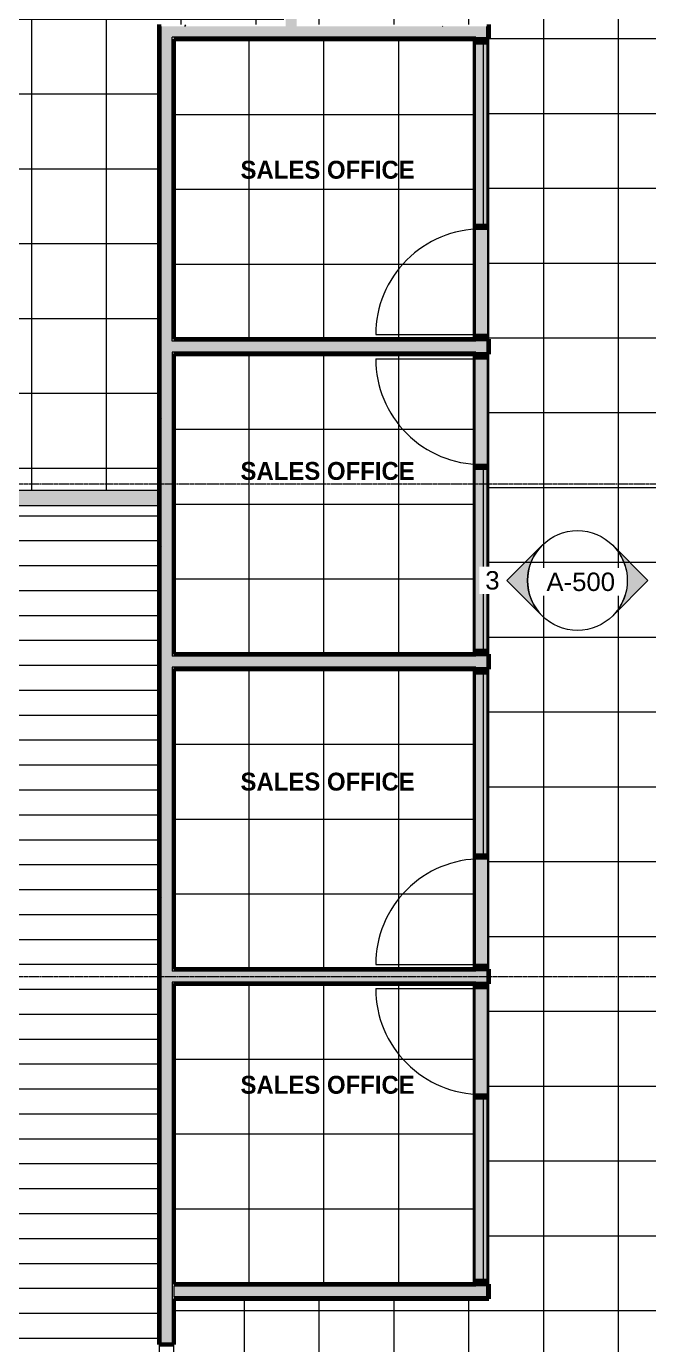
# Model space of a CAD drawing. Header units: inches. Extents: x 127 to 2210, y -1631 to -47.
# Drawn here: x 1138.4 to 1338.1, y -1286.4 to -863.6 of the extents above; entities that cross this region are included whole.
import ezdxf

# ---------------------------------------------------------------- set-up
doc = ezdxf.new("R2010")
doc.units = ezdxf.units.IN
doc.header["$MEASUREMENT"] = 0
doc.linetypes.add('Grid Line 1_2_', pattern=[0.875, 0.5, -0.125, 0.125, -0.125])
for name, color, linetype, lineweight in [('A-AREA-IDEN', 2, 'Continuous', 9), ('A-CLNG-PATT', 13, 'Continuous', 18), ('A-DOOR', 31, 'Continuous', 18), ('A-GLAZ-CURT', 52, 'Continuous', 9), ('A-GLAZ-CWMG', 51, 'Continuous', 9), ('A-ROOF-PATT', 132, 'Continuous', 18), ('A-WALL', 113, 'Continuous', 18), ('A-WALL-PATT', 111, 'Continuous', 60), ('G-ANNO-SYMB', 111, 'Continuous', 9), ('I-WALL', 2, 'Continuous', 18), ('S-GRID', 1, 'Continuous', 9)]:
    doc.layers.add(name, color=color, linetype=linetype, lineweight=lineweight)
doc.styles.add('Arial', font='arial.ttf', dxfattribs={"height": 5.901198})
doc.styles.add('Century Gothic_B', font='GOTHICB.TTF', dxfattribs={"height": 5.744479})
pattern_1 = [(0, (0, 0), (20.48, 5.12), [0.845, -14.515, 0.845, -14.515, -81.92]), (0, (0, 0), (20.48, 5.12), [-30.72, 0.845, -29.875, 0.845, -14.515, -35.84]), (0, (0, 0), (20.48, 5.12), [-76.8, 0.845, -9.395, 0.845, -24.755]), (120, (7.68, 2.56), (-14.67405, 15.1762), [0.845, -14.515, 0.845, -14.515, -81.92]), (120, (7.68, 2.56), (-14.67405, 15.1762), [-30.72, 0.845, -29.875, 0.845, -14.515, -35.84]), (120, (7.68, 2.56), (-14.67405, 15.1762), [-76.8, 0.845, -9.395, 0.845, -24.755]), (240, (10.24, 12.8), (-5.80595, -20.2962), [0.845, -14.515, 0.845, -14.515, -81.92]), (240, (10.24, 12.8), (-5.80595, -20.2962), [-30.72, 0.845, -29.875, 0.845, -14.515, -35.84]), (240, (10.24, 12.8), (-5.80595, -20.2962), [-76.8, 0.845, -9.395, 0.845, -24.755])]

# ---------------------------------------------------------------- blocks, each defined once
blk = doc.blocks.new('Open Source Metal Building_Exterior_rvt-1-REFLECTED CEILING PLAN - OFFICE ANNEX')
at = {"layer": 'A-ROOF-PATT', "lineweight": 9}
h = blk.add_hatch(dxfattribs=at)
h.set_pattern_fill('FP_33', style=0, pattern_type=2)
h.set_pattern_definition([(180, (-24239.079, 21231.977), (1e-15, 7.993), [])])
h.paths.add_polyline_path([(2105.44, -1624.02), (2105.44, -1405.9), (2045.94, -1405.9), (2045.94, -1405.96), (2042.31, -1405.96), (2042.31, -1409.46), (2045.94, -1409.46), (2045.95, -1418.21), (2046.94, -1418.21), (2046.94, -1527.65), (2045.44, -1527.65), (2045.44, -1528.21), (2046.94, -1528.21), (2046.94, -1530.21), (1709.69, -1530.21), (1709.69, -1528.09), (777.4, -1528.09), (777.4, -1529.45), (774.57, -1529.45), (774.57, -1529.32), (774.63, -1529.32), (774.63, -1529.38), (777.34, -1529.38), (777.34, -1529.25), (773.78, -1529.25), (773.78, -1529.45), (491.06, -1529.45), (491.06, -1529.25), (487.5, -1529.25), (487.5, -1529.38), (490.21, -1529.38), (490.21, -1529.32), (490.27, -1529.32), (490.27, -1529.45), (487.44, -1529.45), (487.44, -1528.09), (487.19, -1528.09), (487.19, -1530.21), (366.94, -1530.21), (366.94, -1453.21), (367.7, -1453.21), (367.7, -1450.38), (367.83, -1450.38), (367.83, -1450.44), (367.76, -1450.44), (367.76, -1453.15), (367.9, -1453.15), (367.9, -1449.59), (367.7, -1449.59), (367.7, -1128.83), (367.9, -1128.83), (367.9, -1125.33), (367.76, -1125.33), (367.76, -1127.98), (367.83, -1127.98), (367.83, -1128.04), (367.7, -1128.04), (367.7, -1019.33), (370.44, -1019.33), (370.44, -1015.83), (367.94, -1015.83), (367.94, -1004.85), (370.44, -1004.85), (370.44, -1001.35), (188.44, -1001.35), (188.44, -1624.02), (1949.7, -1624.02)], flags=0)
h.paths.add_polyline_path([(1754.36, -1525.71), (2042.44, -1525.71), (2042.44, -1418.21), (2033.56, -1418.21), (2033.56, -1347.59), (2033.06, -1347.59), (2033.06, -1506.4), (2025.56, -1506.37), (2025.56, -1347.59), (1949.31, -1347.59), (1949.31, -1376.59), (1804.69, -1376.59), (1804.69, -1506.4), (1803.12, -1506.4), (1803.12, -1507.61), (1805.94, -1507.61), (1805.94, -1508.16), (1801.8, -1508.16), (1801.31, -1508.37), (1801.11, -1508.86), (1801.11, -1516.34), (1801.31, -1516.82), (1801.8, -1517.03), (1805.94, -1517.03), (1805.94, -1517.59), (1795.94, -1517.59), (1795.94, -1517.03), (1800.08, -1517.03), (1800.56, -1516.82), (1800.77, -1516.34), (1800.77, -1508.86), (1800.56, -1508.37), (1800.08, -1508.16), (1795.94, -1508.16), (1795.94, -1507.61), (1798.62, -1507.61), (1798.62, -1506.4), (1797.19, -1506.37), (1797.19, -1456.21), (1709.69, -1456.21), (1709.69, -1525.71), (1746.75, -1525.71)], flags=0)
h.paths.add_polyline_path([(452.12, -1525.71), (487.19, -1525.71), (487.19, -1516.84), (637.54, -1516.82), (637.75, -1516.34), (637.75, -1508.86), (637.54, -1508.37), (637.05, -1508.16), (632.92, -1508.16), (632.92, -1507.61), (642.92, -1507.61), (642.92, -1508.16), (638.78, -1508.16), (638.29, -1508.37), (638.09, -1508.86), (638.09, -1516.34), (638.32, -1516.84), (895.02, -1516.82), (895.23, -1516.34), (895.23, -1508.86), (895.02, -1508.37), (894.53, -1508.16), (890.39, -1508.16), (890.39, -1507.61), (900.39, -1507.61), (900.39, -1508.16), (896.26, -1508.16), (895.77, -1508.37), (895.56, -1508.86), (895.56, -1516.34), (895.79, -1516.84), (1102.03, -1516.84), (1102.03, -1331.96), (1118.6, -1331.96), (1118.6, -1017.21), (1082.4, -1017.21), (1082.4, -1012.46), (1116.03, -1012.46), (1116.03, -975.09), (1101.28, -975.09), (1101.28, -945.09), (1116.03, -945.09), (1116.03, -933.09), (1101.28, -933.09), (1101.28, -922.59), (1090.78, -922.59), (1090.78, -907.84), (1069.4, -907.84), (1069.4, -922.59), (949.4, -922.59), (949.4, -907.84), (928.03, -907.84), (928.03, -922.59), (917.53, -922.59), (917.53, -933.09), (902.78, -933.09), (902.78, -945.09), (917.53, -945.09), (917.53, -975.09), (902.78, -975.09), (902.78, -1012.46), (934.4, -1012.46), (934.4, -1017.21), (899.14, -1017.21), (899.14, -1506.4), (891.64, -1506.37), (891.64, -1015.33), (890.39, -1015.33), (890.39, -1014.77), (891.64, -1014.77), (891.64, -1005.9), (890.39, -1005.9), (890.39, -1005.35), (891.64, -1005.35), (891.64, -962.77), (641.67, -962.77), (641.67, -1005.35), (642.92, -1005.35), (642.92, -1005.9), (641.67, -1005.9), (641.67, -1014.77), (642.92, -1014.77), (642.92, -1015.33), (641.67, -1015.33), (641.67, -1506.4), (634.17, -1506.37), (634.17, -1015.33), (632.92, -1015.33), (632.92, -1014.77), (634.17, -1014.77), (634.17, -1005.9), (632.92, -1005.9), (632.92, -1005.35), (634.17, -1005.35), (634.17, -962.77), (627.56, -962.77), (627.56, -1012.71), (481.44, -1012.71), (481.44, -1127.7), (387.19, -1127.7), (387.19, -1506.4), (379.69, -1506.37), (379.69, -1173.33), (379.19, -1173.33), (379.19, -1507.61), (388.44, -1507.61), (388.44, -1508.16), (384.3, -1508.16), (383.81, -1508.37), (383.61, -1508.86), (383.61, -1516.34), (383.81, -1516.82), (384.3, -1517.03), (388.44, -1517.03), (388.44, -1517.59), (379.19, -1517.59), (379.19, -1522.46), (371.44, -1522.46), (371.44, -1525.71), (451.12, -1525.71)], flags=0)
h.paths.add_polyline_path([(2024.31, -1517.59), (2024.31, -1517.03), (2028.45, -1517.03), (2028.94, -1516.82), (2029.14, -1516.34), (2029.14, -1508.86), (2028.94, -1508.37), (2028.45, -1508.16), (2024.31, -1508.16), (2024.31, -1507.61), (2034.31, -1507.61), (2034.31, -1508.16), (2030.17, -1508.16), (2029.68, -1508.37), (2029.48, -1508.86), (2029.48, -1516.34), (2029.68, -1516.82), (2030.17, -1517.03), (2034.31, -1517.03), (2034.31, -1517.59), (2028.45, -1517.59)], flags=0)
h.paths.add_polyline_path([(192.44, -1517.59), (192.44, -1517.03), (196.58, -1517.03), (197.06, -1516.82), (197.27, -1516.34), (197.27, -1508.86), (197.06, -1508.37), (196.58, -1508.16), (192.44, -1508.16), (192.44, -1507.61), (202.44, -1507.61), (202.44, -1508.16), (198.3, -1508.16), (197.81, -1508.37), (197.61, -1508.86), (197.61, -1516.34), (197.81, -1516.82), (198.3, -1517.03), (202.44, -1517.03), (202.44, -1517.59), (196.58, -1517.59)], flags=0)
h.paths.add_polyline_path([(382.58, -1517.03), (383.06, -1516.82), (383.27, -1516.34), (383.27, -1508.86), (383.06, -1508.37), (382.58, -1508.16), (379.19, -1508.16), (379.19, -1517.03)], flags=0)
h.paths.add_polyline_path([(1591.49, -1516.84), (1591.98, -1516.82), (1592.18, -1516.34), (1592.18, -1508.86), (1591.98, -1508.37), (1591.49, -1508.16), (1589.78, -1508.16), (1589.78, -1516.84)], flags=0)
h.paths.add_polyline_path([(1593.21, -1516.84), (1704.94, -1516.84), (1704.94, -1451.71), (1797.19, -1451.71), (1797.19, -1175.65), (1796.85, -1175.65), (1796.85, -1175.52), (1796.92, -1175.52), (1796.92, -1175.59), (1797.19, -1175.59), (1797.19, -1175.45), (1796.06, -1175.45), (1796.06, -1175.65), (1644.06, -1175.65), (1644.06, -1175.45), (1640.5, -1175.45), (1640.5, -1175.59), (1643.21, -1175.59), (1643.21, -1175.52), (1643.27, -1175.52), (1643.27, -1175.65), (1640.44, -1175.65), (1640.44, -1173.52), (1797.19, -1173.52), (1797.19, -1173.33), (1795.94, -1173.33), (1795.94, -1172.77), (1797.19, -1172.77), (1797.19, -1163.9), (1795.94, -1163.9), (1795.94, -1163.35), (1797.19, -1163.35), (1797.19, -800.04), (1596.1, -800.04), (1596.1, -1005.35), (1597.35, -1005.35), (1597.35, -1005.9), (1596.1, -1005.9), (1596.1, -1014.77), (1597.35, -1014.77), (1597.35, -1015.33), (1596.1, -1015.33), (1596.1, -1163.35), (1597.35, -1163.35), (1597.35, -1163.9), (1596.1, -1163.9), (1596.1, -1172.77), (1597.35, -1172.77), (1597.35, -1173.33), (1596.1, -1173.33), (1596.1, -1506.4), (1589.78, -1506.4), (1589.78, -1507.61), (1597.35, -1507.61), (1597.35, -1508.16), (1593.21, -1508.16), (1592.73, -1508.37), (1592.52, -1508.86), (1592.52, -1516.34), (1592.75, -1516.84)], flags=0)
h.paths.add_polyline_path([(2029.13, -1507.06), (2029.13, -1506.43), (2029.49, -1506.43), (2029.49, -1507.06)], flags=0)
h.paths.add_polyline_path([(1592.18, -1507.06), (1592.18, -1506.43), (1592.53, -1506.43), (1592.53, -1507.06)], flags=0)
h.paths.add_polyline_path([(895.22, -1507.06), (895.22, -1506.43), (895.57, -1506.43), (895.57, -1507.06)], flags=0)
h.paths.add_polyline_path([(637.74, -1507.06), (637.74, -1506.43), (638.09, -1506.43), (638.09, -1507.06)], flags=0)
h.paths.add_polyline_path([(383.26, -1507.06), (383.26, -1506.43), (383.61, -1506.43), (383.61, -1507.06)], flags=0)
h.paths.add_polyline_path([(197.61, -1507.06), (197.26, -1507.06), (197.26, -1506.43), (197.61, -1506.43)], flags=0)
h.paths.add_polyline_path([(201.19, -1506.4), (193.69, -1506.37), (193.69, -1173.33), (192.44, -1173.33), (192.44, -1172.77), (193.69, -1172.77), (193.69, -1163.9), (192.44, -1163.9), (192.44, -1163.35), (193.69, -1163.35), (193.69, -1015.83), (201.19, -1015.83), (201.19, -1163.35), (202.44, -1163.35), (202.44, -1163.9), (201.19, -1163.9), (201.19, -1172.77), (202.44, -1172.77), (202.44, -1173.33), (201.19, -1173.33), (201.19, -1506.37)], flags=0)
h.paths.add_polyline_path([(1804.69, -1371.84), (1860.56, -1371.84), (1860.56, -800.04), (1804.69, -800.04), (1804.69, -1163.35), (1805.94, -1163.35), (1805.94, -1163.9), (1804.69, -1163.9), (1804.69, -1172.77), (1805.94, -1172.77), (1805.94, -1173.33), (1804.69, -1173.33), (1804.69, -1364.55)], flags=0)
h.paths.add_polyline_path([(1180.32, -1331.96), (1181.03, -1331.96), (1181.03, -1017.21), (1126.1, -1017.21), (1126.1, -1331.96), (1180.28, -1331.96)], flags=0)
h.paths.add_polyline_path([(1643.81, -1173.88), (1643.81, -1173.81), (1644, -1173.81), (1644, -1173.59), (1640.5, -1173.59), (1640.5, -1173.88), (1643.7, -1173.88)], flags=0)
h.paths.add_polyline_path([(1796.42, -1173.88), (1797.19, -1173.88), (1797.19, -1173.59), (1796.13, -1173.59), (1796.13, -1173.81), (1796.31, -1173.81), (1796.31, -1173.88)], flags=0)
h.paths.add_polyline_path([(379.19, -1172.66), (379.41, -1172.57), (379.61, -1172.08), (379.61, -1164.6), (379.41, -1164.11), (379.19, -1164.02), (379.19, -1172.57)], flags=0)
h.paths.add_polyline_path([(379.19, -1163.35), (379.69, -1163.35), (379.69, -1127.7), (379.19, -1127.7), (379.19, -1157.12)], flags=0)
h.paths.add_polyline_path([(387.19, -1122.95), (476.69, -1122.95), (476.69, -1012.71), (387.19, -1012.71), (387.19, -1014.77), (388.44, -1014.77), (388.44, -1015.33), (387.19, -1015.33)], flags=0)
h.paths.add_polyline_path([(379.69, -1122.95), (379.69, -1015.33), (379.19, -1015.33), (379.19, -1122.95)], flags=0)
h.paths.add_polyline_path([(201.19, -1015.33), (192.44, -1015.33), (192.44, -1014.77), (196.58, -1014.77), (197.06, -1014.57), (197.27, -1014.08), (197.27, -1006.6), (197.06, -1006.11), (196.58, -1005.9), (192.44, -1005.9), (192.44, -1005.35), (202.44, -1005.35), (202.44, -1005.9), (198.3, -1005.9), (197.81, -1006.11), (197.61, -1006.6), (197.61, -1014.08), (197.81, -1014.57), (198.3, -1014.77), (202.44, -1014.77), (202.44, -1015.33)], flags=0)
h.paths.add_polyline_path([(379.69, -1014.77), (379.69, -1012.71), (379.19, -1012.71), (379.19, -1014.77)], flags=0)
h.paths.add_polyline_path([(614.87, -1007.96), (622.81, -1007.96), (622.81, -698.96), (387.19, -698.96), (387.19, -1005.35), (388.44, -1005.35), (388.44, -1005.9), (387.19, -1005.9), (387.19, -1007.96), (582.31, -1007.96)], flags=0)
h.paths.add_polyline_path([(379.69, -1007.96), (379.69, -1005.9), (379.19, -1005.9), (379.19, -1007.96)], flags=0)
h.paths.add_polyline_path([(379.19, -1005.35), (379.69, -1005.35), (379.69, -698.96), (379.19, -698.96), (379.19, -1004.08)], flags=0)
h.paths.add_polyline_path([(649.19, -958.02), (891.64, -958.02), (891.64, -698.96), (641.67, -698.96), (641.67, -958.02), (647.43, -958.02)], flags=0)
h.paths.add_polyline_path([(634.17, -958.02), (634.17, -698.96), (627.56, -698.96), (627.56, -958.02)], flags=0)
h.paths.add_polyline_path([(1100.88, -931.59), (1100.5, -931.59), (1100.5, -931.26), (1100.88, -931.26)], flags=0)
h.paths.add_polyline_path([(926.53, -923.37), (926.2, -923.37), (926.2, -922.98), (926.53, -922.98)], flags=0)
at = {"layer": 'S-GRID', "linetype": 'Grid Line 1_2_'}
for p, q in [((329.05, -1010.34), (2105.65, -1010.34)), ((329.05, -1168.34), (2105.65, -1168.34))]:
    blk.add_line(p, q, dxfattribs=at)
blk = doc.blocks.new('System Panel - Glazed-700945-REFLECTED CEILING PLAN - OFFICE ANNEX')
at = {"layer": 'A-GLAZ-CURT'}
blk.add_hatch(color=256, dxfattribs=at).paths.add_polyline_path([(28.9375, 1.75), (-28.9375, 1.75), (-28.9375, 0.75), (28.9375, 0.75)], flags=0)
at = {"layer": 'A-GLAZ-CURT', "lineweight": 18}
for p, q in [((-28.9375, 0.75), (-28.9375, 1.75)), ((-28.9375, 1.75), (28.9375, 1.75)), ((28.9375, 0.75), (-28.9375, 0.75)), ((28.9375, 1.75), (28.9375, 0.75))]:
    blk.add_line(p, q, dxfattribs=at)
blk = doc.blocks.new('Rectangular Mullion - 2_5_ x 5_ rectangular-612077-REFLECTED CEILING PLAN - OFFICE ANNEX')
at = {"layer": 'A-GLAZ-CWMG'}
blk.add_hatch(color=256, dxfattribs=at).paths.add_polyline_path([(-1.5, -2), (0, -2), (0, 2), (-1.5, 2)], flags=0)
at = {"layer": 'A-GLAZ-CWMG', "lineweight": 30}
for p, q in [((-1.5, 2), (0, 2)), ((-1.5, -2), (-1.5, 2)), ((0, 2), (0, -2)), ((0, -2), (-1.5, -2))]:
    blk.add_line(p, q, dxfattribs=at)
blk = doc.blocks.new('Door_Single_Storefront - one-700946-REFLECTED CEILING PLAN - OFFICE ANNEX')
at = {"layer": 'A-DOOR'}
blk.add_line((-16.9375, 33.875), (-16.9375, 0), dxfattribs=at)
blk.add_arc((-16.9375, 0), 33.875, 360, 90, dxfattribs=at)
blk = doc.blocks.new('Rectangular Mullion - 2_5_ x 5_ rectangular-700936-REFLECTED CEILING PLAN - OFFICE ANNEX')
at = {"layer": 'A-GLAZ-CWMG'}
h = blk.add_hatch(color=256, dxfattribs=at)
h.paths.add_polyline_path([(1285.15, -927.09), (1285.15, -869.21), (1282.4, -869.21), (1282.4, -927.09)], flags=0)
h.paths.add_polyline_path([(1286.4, -927.09), (1286.4, -869.21), (1286.15, -869.21), (1286.15, -927.09)], flags=0)
for p, q in [((1282.4, -869.21), (1282.4, -927.09)), ((1286.4, -869.21), (1286.4, -927.09))]:
    blk.add_line(p, q, dxfattribs=at)
blk = doc.blocks.new('Rectangular Mullion - 2_5_ x 5_ rectangular-612075-REFLECTED CEILING PLAN - OFFICE ANNEX')
at = {"layer": 'A-GLAZ-CWMG'}
blk.add_hatch(color=256, dxfattribs=at).paths.add_polyline_path([(0.75, -2), (-0.75, -2), (-0.75, 2), (0.75, 2)], flags=0)
at = {"layer": 'A-GLAZ-CWMG', "lineweight": 30}
for p, q in [((0.75, 2), (-0.75, 2)), ((-0.75, 2), (-0.75, -2)), ((0.75, -2), (0.75, 2)), ((-0.75, -2), (0.75, -2))]:
    blk.add_line(p, q, dxfattribs=at)
blk = doc.blocks.new('Rectangular Mullion - 2_5_ x 5_ rectangular-612079-REFLECTED CEILING PLAN - OFFICE ANNEX')
at = {"layer": 'A-GLAZ-CWMG'}
blk.add_hatch(color=256, dxfattribs=at).paths.add_polyline_path([(0, -2), (-1.5, -2), (-1.5, 2), (0, 2)], flags=0)
at = {"layer": 'A-GLAZ-CWMG', "lineweight": 30}
for p, q in [((0, 2), (-1.5, 2)), ((-1.5, 2), (-1.5, -2)), ((0, -2), (0, 2)), ((-1.5, -2), (0, -2))]:
    blk.add_line(p, q, dxfattribs=at)
blk = doc.blocks.new('Rectangular Mullion - 2_5_ x 5_ rectangular-700937-REFLECTED CEILING PLAN - OFFICE ANNEX')
at = {"layer": 'A-GLAZ-CWMG'}
blk.add_hatch(color=256, dxfattribs=at).paths.add_polyline_path([(1282.4, -962.46), (1286.4, -962.46), (1286.4, -928.59), (1282.4, -928.59), (1282.4, -949.68)], flags=0)
for p, q in [((1282.4, -928.59), (1282.4, -962.46)), ((1286.4, -928.59), (1286.4, -962.46))]:
    blk.add_line(p, q, dxfattribs=at)
blk = doc.blocks.new('System Panel - Glazed-700966-REFLECTED CEILING PLAN - OFFICE ANNEX')
at = {"layer": 'A-GLAZ-CURT'}
blk.add_hatch(color=256, dxfattribs=at).paths.add_polyline_path([(-28.9375, -1.75), (28.9375, -1.75), (28.9375, -0.75), (-28.9375, -0.75)], flags=0)
at = {"layer": 'A-GLAZ-CURT', "lineweight": 18}
for p, q in [((-28.9375, -1.75), (-28.9375, -0.75)), ((-28.9375, -0.75), (28.9375, -0.75)), ((28.9375, -1.75), (-28.9375, -1.75)), ((28.9375, -0.75), (28.9375, -1.75))]:
    blk.add_line(p, q, dxfattribs=at)
blk = doc.blocks.new('Rectangular Mullion - 2_5_ x 5_ rectangular-612005-REFLECTED CEILING PLAN - OFFICE ANNEX')
at = {"layer": 'A-GLAZ-CWMG'}
blk.add_hatch(color=256, dxfattribs=at).paths.add_polyline_path([(0, 2), (-1.5, 2), (-1.5, -2), (0, -2)], flags=0)
at = {"layer": 'A-GLAZ-CWMG', "lineweight": 30}
for p, q in [((-1.5, 2), (0, 2)), ((-1.5, -2), (-1.5, 2)), ((0, 2), (0, -2)), ((0, -2), (-1.5, -2))]:
    blk.add_line(p, q, dxfattribs=at)
blk = doc.blocks.new('Door_Single_Storefront - one-700967-REFLECTED CEILING PLAN - OFFICE ANNEX')
at = {"layer": 'A-DOOR'}
blk.add_line((-16.9375, -33.875), (-16.9375, 0), dxfattribs=at)
blk.add_arc((-16.9375, 0), 33.875, 270, 0, dxfattribs=at)
blk = doc.blocks.new('Rectangular Mullion - 2_5_ x 5_ rectangular-700964-REFLECTED CEILING PLAN - OFFICE ANNEX')
at = {"layer": 'A-GLAZ-CWMG'}
h = blk.add_hatch(color=256, dxfattribs=at)
h.paths.add_polyline_path([(1285.15, -1063.46), (1285.15, -1005.59), (1282.4, -1005.59), (1282.4, -1063.46)], flags=0)
h.paths.add_polyline_path([(1286.4, -1063.46), (1286.4, -1005.59), (1286.15, -1005.59), (1286.15, -1063.46)], flags=0)
for p, q in [((1282.4, -1063.46), (1282.4, -1005.59)), ((1286.4, -1063.46), (1286.4, -1005.59))]:
    blk.add_line(p, q, dxfattribs=at)
blk = doc.blocks.new('Rectangular Mullion - 2_5_ x 5_ rectangular-612003-REFLECTED CEILING PLAN - OFFICE ANNEX')
at = {"layer": 'A-GLAZ-CWMG'}
blk.add_hatch(color=256, dxfattribs=at).paths.add_polyline_path([(-0.75, 2), (0.75, 2), (0.75, -2), (-0.75, -2)], flags=0)
at = {"layer": 'A-GLAZ-CWMG', "lineweight": 30}
for p, q in [((0.75, 2), (-0.75, 2)), ((-0.75, 2), (-0.75, -2)), ((0.75, -2), (0.75, 2)), ((-0.75, -2), (0.75, -2))]:
    blk.add_line(p, q, dxfattribs=at)
blk = doc.blocks.new('Rectangular Mullion - 2_5_ x 5_ rectangular-612007-REFLECTED CEILING PLAN - OFFICE ANNEX')
at = {"layer": 'A-GLAZ-CWMG'}
blk.add_hatch(color=256, dxfattribs=at).paths.add_polyline_path([(-1.5, 2), (0, 2), (0, -2), (-1.5, -2)], flags=0)
at = {"layer": 'A-GLAZ-CWMG', "lineweight": 30}
for p, q in [((0, 2), (-1.5, 2)), ((-1.5, 2), (-1.5, -2)), ((0, -2), (0, 2)), ((-1.5, -2), (0, -2))]:
    blk.add_line(p, q, dxfattribs=at)
blk = doc.blocks.new('Rectangular Mullion - 2_5_ x 5_ rectangular-700965-REFLECTED CEILING PLAN - OFFICE ANNEX')
at = {"layer": 'A-GLAZ-CWMG'}
blk.add_hatch(color=256, dxfattribs=at).paths.add_polyline_path([(1286.4, -1004.09), (1286.4, -970.21), (1282.4, -970.21), (1282.4, -1004.09)], flags=0)
for p, q in [((1282.4, -1004.09), (1282.4, -970.21)), ((1286.4, -1004.09), (1286.4, -970.21))]:
    blk.add_line(p, q, dxfattribs=at)
blk = doc.blocks.new('Elevation - Filled Arrow-152140-REFLECTED CEILING PLAN - OFFICE ANNEX')
at = {"layer": 'G-ANNO-SYMB'}
blk.add_circle((0, 0), 0.25, dxfattribs=at)
blk = doc.blocks.new('Elevation - Filled Arrow-151867-REFLECTED CEILING PLAN - OFFICE ANNEX')
at = {"layer": 'G-ANNO-SYMB'}
h = blk.add_hatch(color=256, dxfattribs=at)
edge = h.paths.add_edge_path(flags=0)
edge.add_line((0, 0.3536), (0.1768, 0.1768))
edge.add_arc((0, 0), 0.25, 45, 135)
edge.add_line((-0.1768, 0.1768), (0, 0.3536))
for p, q in [((0, 0.3536), (-0.1768, 0.1768)), ((0, 0.3536), (-0.1768, 0.1768)), ((0.1768, 0.1768), (0, 0.3536)), ((0.1768, 0.1768), (0, 0.3536))]:
    blk.add_line(p, q, dxfattribs=at)
blk.add_arc((0, 0), 0.25, 45, 135, dxfattribs=at)

msp = doc.modelspace()

# ---------------------------------------------------------------- hatches: boundary and pattern name
at = {"layer": 'A-CLNG-PATT'}
h = msp.add_hatch(dxfattribs=at)
h.set_pattern_fill('FP_25', color=256, style=0, pattern_type=2)
h.set_pattern_definition([(0, (1068.12, -837.293), (0, -24), []), (270, (1068.12, -837.293), (-24, -1e-15), [])])
h.paths.add_polyline_path([(1168.34, -1012.46), (1181.03, -1012.46), (1181.03, -862.96), (1221.03, -862.96), (1221.03, -800.04), (1181.03, -800.04), (1181.03, -698.96), (1120.78, -698.96), (1120.78, -1005.35), (1127.35, -1005.35), (1127.33, -1005.9), (1123.21, -1005.9), (1122.73, -1006.11), (1122.52, -1006.6), (1122.52, -1012.46), (1135.78, -1012.46)], flags=0)
h.paths.add_polyline_path([(1122.18, -1012.46), (1122.18, -1006.6), (1121.98, -1006.11), (1121.49, -1005.9), (1120.78, -1005.9), (1120.78, -1012.46)], flags=0)
h.paths.add_polyline_path([(1103.22, -903.09), (1116.03, -903.09), (1116.03, -698.96), (902.78, -698.96), (902.78, -903.09), (1038.11, -903.09)], flags=0)
h = msp.add_hatch(dxfattribs=at)
h.set_pattern_fill('FP_6', color=256, style=0, pattern_type=2)
h.set_pattern_definition([(270, (1352.403, -1107.5), (-24, -1e-15), []), (180, (1352.403, -1107.5), (-3e-15, 24), [])])
h.paths.add_polyline_path([(1559.02, -1331.96), (1585.03, -1331.96), (1585.03, -1271.71), (1347.03, -1271.71), (1347.03, -1173.33), (1344.35, -1173.33), (1344.35, -1172.77), (1347.03, -1172.77), (1347.03, -1163.9), (1344.35, -1163.9), (1344.35, -1163.35), (1347.03, -1163.35), (1347.03, -1015.33), (1344.35, -1015.33), (1344.35, -1014.77), (1347.03, -1014.77), (1347.03, -1005.9), (1344.35, -1005.9), (1344.35, -1005.35), (1347.03, -1005.35), (1347.03, -862.96), (1585.03, -862.96), (1585.03, -800.04), (1225.78, -800.04), (1225.78, -862.96), (1286.78, -862.96), (1286.78, -1271.71), (1185.78, -1271.71), (1185.78, -1331.96), (1493.91, -1331.96)], flags=0)
h = msp.add_hatch(dxfattribs=at)
h.set_pattern_fill('FP_13', color=256, style=0, pattern_type=2)
h.set_pattern_definition([(0, (1233.903, -915.836), (0, -24), []), (270, (1233.903, -915.836), (-24, -1e-15), [])])
h.paths.add_polyline_path([(1282.03, -963.96), (1282.03, -867.71), (1185.78, -867.71), (1185.78, -963.96), (1233.45, -963.96)], flags=0)
h = msp.add_hatch(dxfattribs=at)
h.set_pattern_fill('FP_12', color=256, style=0, pattern_type=2)
h.set_pattern_definition([(0, (1233.903, -1016.836), (0, -24), []), (270, (1233.903, -1016.836), (-24, -1e-15), [])])
h.paths.add_polyline_path([(1282.03, -1064.96), (1282.03, -968.71), (1185.78, -968.71), (1185.78, -1064.96)], flags=0)
h = msp.add_hatch(dxfattribs=at)
h.set_pattern_fill('FP_9', color=256, style=0, pattern_type=2)
h.set_pattern_definition([(0, (1233.903, -1117.836), (0, -24), []), (270, (1233.903, -1117.836), (-24, -1e-15), [])])
h.paths.add_polyline_path([(1282.03, -1165.96), (1282.03, -1069.71), (1185.78, -1069.71), (1185.78, -1165.96)], flags=0)
h = msp.add_hatch(dxfattribs=at)
h.set_pattern_fill('FP_8', color=256, style=0, pattern_type=2)
h.set_pattern_definition([(0, (1233.903, -1218.836), (0, -24), []), (270, (1233.903, -1218.836), (-24, -1e-15), [])])
h.paths.add_polyline_path([(1282.03, -1266.96), (1282.03, -1170.71), (1185.78, -1170.71), (1185.78, -1266.96), (1233.45, -1266.96)], flags=0)
at = {"layer": 'A-WALL-PATT', "lineweight": 9}
h = msp.add_hatch(dxfattribs=at)
h.set_pattern_fill('FP_1', color=256, style=0, pattern_type=2)
h.set_pattern_definition(pattern_1)
h.paths.add_polyline_path([(1286.78, -863.59), (1286.78, -862.96), (1225.78, -862.96), (1225.78, -863.59), (1286.15, -863.59)], flags=0)
h.paths.add_polyline_path([(1221.65, -863.59), (1221.65, -862.96), (1181.03, -862.96), (1181.03, -863.59), (1200.89, -863.59)], flags=0)
h = msp.add_hatch(dxfattribs=at)
h.set_pattern_fill('FP_1', color=256, style=0, pattern_type=2)
h.set_pattern_definition(pattern_1)
h.paths.add_polyline_path([(1181.03, -1332.59), (1181.65, -1332.59), (1181.65, -1322.4), (1181.03, -1322.4), (1181.03, -1331.96)], flags=0)
h.paths.add_polyline_path([(1181.03, -1286.4), (1181.65, -1286.4), (1181.65, -863.59), (1181.03, -863.59), (1181.03, -1260.83)], flags=0)
h = msp.add_hatch(dxfattribs=at)
h.set_pattern_fill('FP_1', color=256, style=0, pattern_type=2)
h.set_pattern_definition(pattern_1)
h.paths.add_polyline_path([(1282.65, -867.71), (1282.65, -867.09), (1185.15, -867.09), (1185.15, -867.71), (1233.45, -867.71)], flags=0)
h = msp.add_hatch(dxfattribs=at)
h.set_pattern_fill('FP_1', color=256, style=0, pattern_type=2)
h.set_pattern_definition(pattern_1)
h.paths.add_polyline_path([(1185.15, -1331.96), (1185.78, -1331.96), (1185.78, -1322.4), (1185.15, -1322.4)], flags=0)
h.paths.add_polyline_path([(1185.78, -1286.4), (1185.78, -1170.71), (1185.15, -1170.71), (1185.15, -1286.4)], flags=0)
h.paths.add_polyline_path([(1185.15, -1166.59), (1185.78, -1166.59), (1185.78, -1069.71), (1185.15, -1069.71), (1185.15, -1157.12)], flags=0)
h.paths.add_polyline_path([(1185.78, -1065.59), (1185.78, -968.71), (1185.15, -968.71), (1185.15, -1065.59)], flags=0)
h.paths.add_polyline_path([(1185.15, -964.59), (1185.78, -964.59), (1185.78, -867.71), (1185.15, -867.71), (1185.15, -949.68)], flags=0)
h = msp.add_hatch(dxfattribs=at)
h.set_pattern_fill('FP_1', color=256, style=0, pattern_type=2)
h.set_pattern_definition(pattern_1)
h.paths.add_polyline_path([(1282.03, -964.59), (1282.03, -963.96), (1185.78, -963.96), (1185.78, -964.59), (1233.45, -964.59)], flags=0)
h = msp.add_hatch(dxfattribs=at)
h.set_pattern_fill('FP_1', color=256, style=0, pattern_type=2)
h.set_pattern_definition(pattern_1)
h.paths.add_polyline_path([(1282.03, -1267.59), (1282.65, -1267.59), (1282.65, -1266.96), (1282.03, -1266.96)], flags=0)
h.paths.add_polyline_path([(1282.65, -1170.71), (1282.65, -1170.09), (1282.03, -1170.09), (1282.03, -1170.71)], flags=0)
h.paths.add_polyline_path([(1282.03, -1166.59), (1282.65, -1166.59), (1282.65, -1165.96), (1282.03, -1165.96)], flags=0)
h.paths.add_polyline_path([(1282.03, -1069.71), (1282.65, -1069.71), (1282.65, -1069.09), (1282.03, -1069.09)], flags=0)
h.paths.add_polyline_path([(1282.65, -1065.59), (1282.65, -1064.96), (1282.03, -1064.96), (1282.03, -1065.59)], flags=0)
h.paths.add_polyline_path([(1282.03, -968.71), (1282.65, -968.71), (1282.65, -968.09), (1282.03, -968.09)], flags=0)
h.paths.add_polyline_path([(1282.03, -964.59), (1282.65, -964.59), (1282.65, -963.96), (1282.03, -963.96)], flags=0)
h = msp.add_hatch(dxfattribs=at)
h.set_pattern_fill('FP_1', color=256, style=0, pattern_type=2)
h.set_pattern_definition(pattern_1)
h.paths.add_polyline_path([(1282.03, -968.71), (1282.03, -968.09), (1185.15, -968.09), (1185.15, -968.71), (1233.45, -968.71)], flags=0)
h = msp.add_hatch(dxfattribs=at)
h.set_pattern_fill('FP_1', color=256, style=0, pattern_type=2)
h.set_pattern_definition(pattern_1)
h.paths.add_polyline_path([(1282.03, -1065.59), (1282.03, -1064.96), (1185.78, -1064.96), (1185.78, -1065.59)], flags=0)
h = msp.add_hatch(dxfattribs=at)
h.set_pattern_fill('FP_1', color=256, style=0, pattern_type=2)
h.set_pattern_definition(pattern_1)
h.paths.add_polyline_path([(1185.15, -1069.71), (1282.03, -1069.71), (1282.03, -1069.09), (1185.15, -1069.09)], flags=0)
h = msp.add_hatch(dxfattribs=at)
h.set_pattern_fill('FP_1', color=256, style=0, pattern_type=2)
h.set_pattern_definition(pattern_1)
h.paths.add_polyline_path([(1282.03, -1166.59), (1282.03, -1165.96), (1185.78, -1165.96), (1185.78, -1166.59)], flags=0)
h = msp.add_hatch(dxfattribs=at)
h.set_pattern_fill('FP_1', color=256, style=0, pattern_type=2)
h.set_pattern_definition(pattern_1)
h.paths.add_polyline_path([(1282.03, -1170.71), (1282.03, -1170.09), (1185.15, -1170.09), (1185.15, -1170.71), (1185.78, -1170.71)], flags=0)
h = msp.add_hatch(dxfattribs=at)
h.set_pattern_fill('FP_1', color=256, style=0, pattern_type=2)
h.set_pattern_definition(pattern_1)
h.paths.add_polyline_path([(1282.03, -1267.59), (1282.03, -1266.96), (1185.78, -1266.96), (1185.78, -1267.59), (1233.45, -1267.59)], flags=0)
h = msp.add_hatch(dxfattribs=at)
h.set_pattern_fill('FP_1', color=256, style=0, pattern_type=2)
h.set_pattern_definition(pattern_1)
h.paths.add_polyline_path([(1286.15, -1271.71), (1286.15, -1271.09), (1185.78, -1271.09), (1185.78, -1271.71), (1233.45, -1271.71)], flags=0)
at = {"layer": 'I-WALL', "lineweight": 5}
h = msp.add_hatch(color=256, dxfattribs=at)
h.paths.add_polyline_path([(1221.65, -863.59), (1225.15, -863.59), (1225.15, -850.4), (1221.65, -850.4), (1221.65, -862.96)], flags=0)
h.paths.add_polyline_path([(1225.15, -814.4), (1225.15, -799.41), (1221.65, -799.41), (1221.65, -814.4)], flags=0)
for points in [[(1286.15, -867.09), (1286.15, -863.59), (1181.65, -863.59), (1181.65, -867.09), (1282.65, -867.09)], [(1282.65, -968.09), (1282.65, -964.59), (1185.15, -964.59), (1185.15, -968.09), (1282.03, -968.09)], [(1282.65, -1069.09), (1282.65, -1065.59), (1185.15, -1065.59), (1185.15, -1069.09), (1282.03, -1069.09)], [(1282.65, -1170.09), (1282.65, -1166.59), (1185.15, -1166.59), (1185.15, -1170.09), (1282.03, -1170.09)], [(1286.15, -1271.09), (1286.15, -1267.59), (1185.78, -1267.59), (1185.78, -1271.09), (1233.45, -1271.09)]]:
    msp.add_hatch(color=256, dxfattribs=at).paths.add_polyline_path(points, flags=0)
h = msp.add_hatch(color=256, dxfattribs=at)
h.paths.add_polyline_path([(1181.65, -1332.59), (1185.15, -1332.59), (1185.15, -1322.4), (1181.65, -1322.4), (1181.65, -1331.96)], flags=0)
h.paths.add_polyline_path([(1185.15, -1286.4), (1185.15, -867.09), (1181.65, -867.09), (1181.65, -1286.4)], flags=0)
h = msp.add_hatch(color=256, dxfattribs=at)
h.paths.add_polyline_path([(1282.4, -963.96), (1282.4, -867.71), (1282.03, -867.71), (1282.03, -963.96)], flags=0)
h.paths.add_polyline_path([(1286.78, -963.96), (1286.78, -867.71), (1286.4, -867.71), (1286.4, -963.96)], flags=0)
h = msp.add_hatch(color=256, dxfattribs=at)
h.paths.add_polyline_path([(1282.65, -1267.59), (1286.15, -1267.59), (1286.15, -1266.96), (1282.65, -1266.96)], flags=0)
h.paths.add_polyline_path([(1282.65, -1170.71), (1286.15, -1170.71), (1286.15, -1165.96), (1282.65, -1165.96), (1282.65, -1170.09)], flags=0)
h.paths.add_polyline_path([(1286.15, -1069.71), (1286.15, -1064.96), (1282.65, -1064.96), (1282.65, -1069.71)], flags=0)
h.paths.add_polyline_path([(1282.65, -968.71), (1286.15, -968.71), (1286.15, -963.96), (1282.65, -963.96), (1282.65, -968.09)], flags=0)
h.paths.add_polyline_path([(1282.65, -867.71), (1286.15, -867.71), (1286.15, -867.09), (1282.65, -867.09)], flags=0)
h = msp.add_hatch(color=256, dxfattribs=at)
h.paths.add_polyline_path([(1286.78, -1064.96), (1286.78, -968.71), (1286.4, -968.71), (1286.4, -1064.96)], flags=0)
h.paths.add_polyline_path([(1282.4, -1064.96), (1282.4, -968.71), (1282.03, -968.71), (1282.03, -1064.96)], flags=0)
h = msp.add_hatch(color=256, dxfattribs=at)
h.paths.add_polyline_path([(1168.34, -1017.21), (1181.03, -1017.21), (1181.03, -1012.46), (1122.52, -1012.46), (1122.52, -1014.08), (1122.73, -1014.57), (1123.21, -1014.77), (1127.35, -1014.77), (1127.35, -1015.33), (1120.78, -1015.33), (1120.78, -1017.21), (1135.78, -1017.21)], flags=0)
h.paths.add_polyline_path([(1121.49, -1014.77), (1121.98, -1014.57), (1122.18, -1014.08), (1122.18, -1012.46), (1120.78, -1012.46), (1120.78, -1014.77)], flags=0)
h = msp.add_hatch(color=256, dxfattribs=at)
h.paths.add_polyline_path([(1282.4, -1165.96), (1282.4, -1069.71), (1282.03, -1069.71), (1282.03, -1165.96)], flags=0)
h.paths.add_polyline_path([(1286.78, -1165.96), (1286.78, -1069.71), (1286.4, -1069.71), (1286.4, -1165.96)], flags=0)
h = msp.add_hatch(color=256, dxfattribs=at)
h.paths.add_polyline_path([(1286.4, -1266.96), (1286.78, -1266.96), (1286.78, -1170.71), (1286.4, -1170.71), (1286.4, -1265.46)], flags=0)
h.paths.add_polyline_path([(1282.03, -1266.96), (1282.4, -1266.96), (1282.4, -1170.71), (1282.03, -1170.71), (1282.03, -1265.46)], flags=0)

# ---------------------------------------------------------------- linework, layer by layer
at = {"layer": 'A-WALL'}
for p, q in [((1181.65, -1286.4), (1181.65, -863.59)), ((1286.15, -867.71), (1286.15, -863.59)), ((1185.15, -964.59), (1185.15, -867.09)), ((1282.65, -867.09), (1185.15, -867.09)), ((1282.65, -867.71), (1282.65, -867.09)), ((1282.65, -963.96), (1282.65, -964.59)), ((1286.15, -963.96), (1286.15, -968.71)), ((1282.65, -964.59), (1185.15, -964.59)), ((1185.15, -968.09), (1185.15, -1065.59)), ((1282.65, -968.09), (1185.15, -968.09)), ((1282.65, -968.09), (1282.65, -968.71)), ((1185.15, -968.71), (1185.78, -968.71)), ((1282.65, -1064.96), (1282.65, -1065.59)), ((1286.15, -1064.96), (1286.15, -1069.71)), ((1282.65, -1065.59), (1185.15, -1065.59)), ((1185.15, -1069.09), (1185.15, -1166.59)), ((1282.65, -1069.09), (1185.15, -1069.09)), ((1282.65, -1069.09), (1282.65, -1069.71)), ((1185.15, -1069.71), (1185.78, -1069.71)), ((1282.65, -1166.59), (1185.15, -1166.59)), ((1282.65, -1165.96), (1282.65, -1166.59)), ((1286.15, -1165.96), (1286.15, -1170.71)), ((1185.15, -1170.09), (1185.15, -1286.4)), ((1282.65, -1170.09), (1185.15, -1170.09)), ((1185.15, -1170.71), (1185.78, -1170.71)), ((1282.65, -1170.09), (1282.65, -1170.71)), ((1185.78, -1267.59), (1185.78, -1271.09)), ((1282.65, -1267.59), (1185.78, -1267.59)), ((1282.03, -1267.59), (1282.03, -1266.96)), ((1282.65, -1267.59), (1282.65, -1266.96)), ((1286.15, -1271.71), (1286.15, -1266.96)), ((1286.15, -1271.09), (1185.78, -1271.09))]:
    msp.add_line(p, q, dxfattribs=at)
at = {"layer": 'I-WALL', "lineweight": 60}
for p, q in [((1181.03, -1286.4), (1181.03, -862.96)), ((1286.78, -862.96), (1286.78, -867.71)), ((1185.78, -867.71), (1185.78, -963.96)), ((1286.78, -867.71), (1185.78, -867.71)), ((1185.78, -963.96), (1286.78, -963.96)), ((1286.78, -963.96), (1286.78, -968.71)), ((1185.78, -968.71), (1185.78, -1064.96)), ((1286.78, -968.71), (1185.78, -968.71)), ((1185.78, -1064.96), (1286.78, -1064.96)), ((1286.78, -1064.96), (1286.78, -1069.71)), ((1185.78, -1069.71), (1185.78, -1165.96)), ((1286.78, -1069.71), (1185.78, -1069.71)), ((1185.78, -1165.96), (1286.78, -1165.96)), ((1286.78, -1165.96), (1286.78, -1170.71)), ((1185.78, -1170.71), (1185.78, -1266.96)), ((1286.78, -1170.71), (1185.78, -1170.71)), ((1185.78, -1266.96), (1286.78, -1266.96)), ((1286.78, -1266.96), (1286.78, -1271.71)), ((1185.78, -1271.71), (1185.78, -1286.4)), ((1286.78, -1271.71), (1185.78, -1271.71)), ((1185.78, -1286.4), (1181.03, -1286.4))]:
    msp.add_line(p, q, dxfattribs=at)
at = {"layer": 'I-WALL'}
for p, q in [((1282.03, -867.71), (1282.03, -963.96)), ((1286.78, -963.96), (1286.78, -867.71)), ((1282.03, -968.71), (1282.03, -1064.96)), ((1286.78, -1064.96), (1286.78, -968.71)), ((1181.03, -1012.46), (1122.52, -1012.46)), ((1120.78, -1017.21), (1181.03, -1017.21)), ((1282.03, -1069.71), (1282.03, -1165.96)), ((1286.78, -1165.96), (1286.78, -1069.71)), ((1282.03, -1170.71), (1282.03, -1266.96)), ((1286.78, -1266.96), (1286.78, -1170.71)), ((1181.03, -1286.4), (1181.03, -1322.4)), ((1185.78, -1322.4), (1185.78, -1286.4))]:
    msp.add_line(p, q, dxfattribs=at)

# ---------------------------------------------------------------- block references
at = {"layer": 'A-DOOR'}
for name, p, rotation in [('Door_Single_Storefront - one-700946-REFLECTED CEILING PLAN - OFFICE ANNEX', (1284.4, -945.52), 89.99999999999993), ('Door_Single_Storefront - one-700967-REFLECTED CEILING PLAN - OFFICE ANNEX', (1284.4, -987.15), 270.0000000000001), ('Door_Single_Storefront - one-700946-REFLECTED CEILING PLAN - OFFICE ANNEX', (1284.4, -1147.52), 89.99999999999973), ('Door_Single_Storefront - one-700967-REFLECTED CEILING PLAN - OFFICE ANNEX', (1284.4, -1189.15), 269.9999999999999)]:
    msp.add_blockref(name, p, dxfattribs=dict(at, rotation=rotation))
at = {"layer": 'A-GLAZ-CURT'}
for name, p, rotation in [('System Panel - Glazed-700945-REFLECTED CEILING PLAN - OFFICE ANNEX', (1284.4, -898.15), 269.9999999999999), ('System Panel - Glazed-700966-REFLECTED CEILING PLAN - OFFICE ANNEX', (1284.4, -1034.52), 90.00000000000007), ('System Panel - Glazed-700945-REFLECTED CEILING PLAN - OFFICE ANNEX', (1284.4, -1100.15), 269.9999999999997), ('System Panel - Glazed-700966-REFLECTED CEILING PLAN - OFFICE ANNEX', (1284.4, -1236.52), 89.9999999999999)]:
    msp.add_blockref(name, p, dxfattribs=dict(at, rotation=rotation))
at = {"layer": 'A-GLAZ-CWMG'}
for name, p, rotation in [('Rectangular Mullion - 2_5_ x 5_ rectangular-612077-REFLECTED CEILING PLAN - OFFICE ANNEX', (1284.4, -867.71), 89.99999999999993), ('Rectangular Mullion - 2_5_ x 5_ rectangular-612005-REFLECTED CEILING PLAN - OFFICE ANNEX', (1284.4, -1064.96), 270.0000000000001), ('Rectangular Mullion - 2_5_ x 5_ rectangular-612077-REFLECTED CEILING PLAN - OFFICE ANNEX', (1284.4, -1069.71), 89.99999999999973), ('Rectangular Mullion - 2_5_ x 5_ rectangular-612005-REFLECTED CEILING PLAN - OFFICE ANNEX', (1284.4, -1266.96), 269.9999999999999)]:
    msp.add_blockref(name, p, dxfattribs=dict(at, rotation=rotation))
for name, p in [('Rectangular Mullion - 2_5_ x 5_ rectangular-700936-REFLECTED CEILING PLAN - OFFICE ANNEX', (0, 0)), ('Rectangular Mullion - 2_5_ x 5_ rectangular-700937-REFLECTED CEILING PLAN - OFFICE ANNEX', (0, 0)), ('Rectangular Mullion - 2_5_ x 5_ rectangular-700965-REFLECTED CEILING PLAN - OFFICE ANNEX', (0, 0)), ('Rectangular Mullion - 2_5_ x 5_ rectangular-700964-REFLECTED CEILING PLAN - OFFICE ANNEX', (0, 0)), ('Rectangular Mullion - 2_5_ x 5_ rectangular-700936-REFLECTED CEILING PLAN - OFFICE ANNEX', (0, -202)), ('Rectangular Mullion - 2_5_ x 5_ rectangular-700937-REFLECTED CEILING PLAN - OFFICE ANNEX', (0, -202)), ('Rectangular Mullion - 2_5_ x 5_ rectangular-700965-REFLECTED CEILING PLAN - OFFICE ANNEX', (0, -202)), ('Rectangular Mullion - 2_5_ x 5_ rectangular-700964-REFLECTED CEILING PLAN - OFFICE ANNEX', (0, -202))]:
    msp.add_blockref(name, p, dxfattribs=at)
at = {"layer": 'A-GLAZ-CWMG', "extrusion": (0, 0, -1)}
for name, p, rotation in [('Rectangular Mullion - 2_5_ x 5_ rectangular-612075-REFLECTED CEILING PLAN - OFFICE ANNEX', (-1284.4, -927.84), 270.0000000000001), ('Rectangular Mullion - 2_5_ x 5_ rectangular-612079-REFLECTED CEILING PLAN - OFFICE ANNEX', (-1284.4, -963.96), 270.0000000000001), ('Rectangular Mullion - 2_5_ x 5_ rectangular-612007-REFLECTED CEILING PLAN - OFFICE ANNEX', (-1284.4, -968.71), 89.99999999999993), ('Rectangular Mullion - 2_5_ x 5_ rectangular-612003-REFLECTED CEILING PLAN - OFFICE ANNEX', (-1284.4, -1004.84), 89.99999999999993), ('Rectangular Mullion - 2_5_ x 5_ rectangular-612075-REFLECTED CEILING PLAN - OFFICE ANNEX', (-1284.4, -1129.84), 270.0000000000002), ('Rectangular Mullion - 2_5_ x 5_ rectangular-612079-REFLECTED CEILING PLAN - OFFICE ANNEX', (-1284.4, -1165.96), 270.0000000000002), ('Rectangular Mullion - 2_5_ x 5_ rectangular-612007-REFLECTED CEILING PLAN - OFFICE ANNEX', (-1284.4, -1170.71), 90.00000000000011), ('Rectangular Mullion - 2_5_ x 5_ rectangular-612003-REFLECTED CEILING PLAN - OFFICE ANNEX', (-1284.4, -1206.84), 90.00000000000011)]:
    msp.add_blockref(name, p, dxfattribs=dict(at, rotation=rotation))
at = {"layer": 'G-ANNO-SYMB', "xscale": 63.99999999999997, "yscale": 63.99999999999997, "zscale": 63.99999999999997}
msp.add_blockref('Elevation - Filled Arrow-152140-REFLECTED CEILING PLAN - OFFICE ANNEX', (1315.25, -1041.32), dxfattribs=at)

# ---------------------------------------------------------------- texts
at = {"layer": 'A-AREA-IDEN', "char_height": 5.7445, "width": 61.272, "attachment_point": 2, "line_spacing_factor": 0.984796, "style": 'Century Gothic_B'}
for insert in [(1235.08, -906.7), (1235.08, -1003.3), (1235.08, -1102.95), (1235.08, -1200.18)]:
    msp.add_mtext('SALES OFFICE', dxfattribs=dict(at, insert=insert))

# ---------------------------------------------------------------- next in the draw order: texts
at = {"layer": 'G-ANNO-SYMB', "insert": (1316.31, -1038.78), "char_height": 5.901, "width": 26.208, "attachment_point": 2, "line_spacing_factor": 0.938532, "style": 'Arial', "bg_fill": 3, "box_fill_scale": 1.25, "bg_fill_color": 0, "bg_fill_transparency": 0}
msp.add_mtext('A-500', dxfattribs=at)

# ---------------------------------------------------------------- next in the draw order: block references
at = {"layer": 'G-ANNO-SYMB', "xscale": 63.99999999999997, "yscale": 63.99999999999997, "zscale": 63.99999999999997, "rotation": 90}
msp.add_blockref('Elevation - Filled Arrow-151867-REFLECTED CEILING PLAN - OFFICE ANNEX', (1315.25, -1041.32), dxfattribs=at)
at = {"layer": 'G-ANNO-SYMB', "extrusion": (0, 0, -1), "xscale": 63.99999999999997, "yscale": 63.99999999999997, "zscale": 63.99999999999997, "rotation": 89.9999999999998}
msp.add_blockref('Elevation - Filled Arrow-151867-REFLECTED CEILING PLAN - OFFICE ANNEX', (-1315.25, -1041.32), dxfattribs=at)

# ---------------------------------------------------------------- next in the draw order: texts
at = {"layer": 'G-ANNO-SYMB', "insert": (1287.97, -1038.3), "char_height": 5.9, "width": 5.472, "attachment_point": 2, "line_spacing_factor": 0.938532, "style": 'Arial', "bg_fill": 3, "box_fill_scale": 1.25, "bg_fill_color": 0, "bg_fill_transparency": 0}
msp.add_mtext('3', dxfattribs=at)

# ---------------------------------------------------------------- next in the draw order: block references
at = {"lineweight": 5}
msp.add_blockref('Open Source Metal Building_Exterior_rvt-1-REFLECTED CEILING PLAN - OFFICE ANNEX', (0, 0), dxfattribs=at)

doc.saveas('drawing.dxf')
